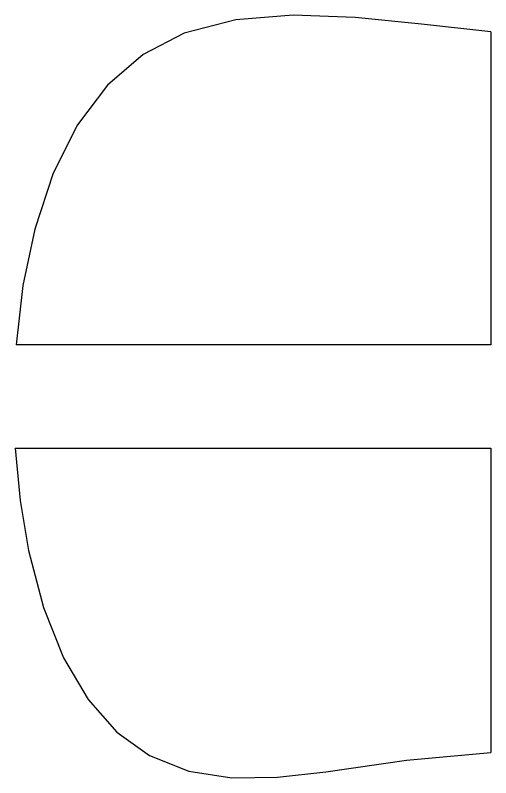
# Model space of a CAD drawing. Header units: millimetres. Extents: x -3928 to -434, y -548 to 1409.
# Drawn here: x -1403.8 to -1357.7, y 804.1 to 878 of the extents above; entities that cross this region are included whole.
import ezdxf

# ---------------------------------------------------------------- set-up
doc = ezdxf.new("R2010")
doc.units = ezdxf.units.MM
doc.header["$MEASUREMENT"] = 0
doc.layers.add('layer 1', color=7, linetype='Continuous')

msp = doc.modelspace()

# ---------------------------------------------------------------- linework, layer by layer
at = {"layer": 'layer 1', "color": 1, "lineweight": 25}
for points, knots in [([(-1357.7208, 876.4314), (-1357.7208, 876.4314), (-1364.4285, 877.1881), (-1364.4285, 877.1881), (-1364.4285, 877.1881), (-1364.4285, 877.1881), (-1370.8589, 877.816), (-1370.8589, 877.816), (-1370.8589, 877.816), (-1370.8589, 877.816), (-1376.8992, 878.045), (-1376.8992, 878.045), (-1376.8992, 878.045), (-1376.8992, 878.045), (-1382.4529, 877.615), (-1382.4529, 877.615), (-1382.4529, 877.615), (-1382.4529, 877.615), (-1387.4448, 876.3086), (-1387.4448, 876.3086), (-1387.4448, 876.3086), (-1387.4448, 876.3086), (-1391.4396, 874.2403), (-1391.4396, 874.2403), (-1391.4396, 874.2403), (-1391.4396, 874.2403), (-1394.9011, 871.2727), (-1394.9011, 871.2727), (-1394.9011, 871.2727), (-1394.9011, 871.2727), (-1397.8115, 867.4112), (-1397.8115, 867.4112), (-1397.8115, 867.4112), (-1397.8115, 867.4112), (-1400.162, 862.7182), (-1400.162, 862.7182), (-1400.162, 862.7182), (-1400.162, 862.7182), (-1401.9489, 857.3094), (-1401.9489, 857.3094), (-1401.9489, 857.3094), (-1401.9489, 857.3094), (-1403.0936, 851.8481), (-1403.0936, 851.8481), (-1403.0936, 851.8481), (-1403.0936, 851.8481), (-1403.7657, 846.0706), (-1403.7657, 846.0706)], [0, 0, 0, 0, 0.0769231, 0.0769231, 0.0769231, 0.0769231, 0.1538462, 0.1538462, 0.1538462, 0.1538462, 0.2307692, 0.2307692, 0.2307692, 0.2307692, 0.3076923, 0.3076923, 0.3076923, 0.3076923, 0.3846154, 0.3846154, 0.3846154, 0.3846154, 0.4615385, 0.4615385, 0.4615385, 0.4615385, 0.5384615, 0.5384615, 0.5384615, 0.5384615, 0.6153846, 0.6153846, 0.6153846, 0.6153846, 0.6923077, 0.6923077, 0.6923077, 0.6923077, 0.7692308, 0.7692308, 0.7692308, 0.7692308, 0.8461538, 0.8461538, 0.8461538, 0.8461538, 1, 1, 1, 1]), ([(-1403.8426, 836.0704), (-1403.8426, 836.0704), (-1403.3695, 830.9908), (-1403.3695, 830.9908), (-1403.3695, 830.9908), (-1403.3695, 830.9908), (-1402.557, 826.1405), (-1402.557, 826.1405), (-1402.557, 826.1405), (-1402.557, 826.1405), (-1401.0944, 820.5969), (-1401.0944, 820.5969), (-1401.0944, 820.5969), (-1401.0944, 820.5969), (-1399.1552, 815.7367), (-1399.1552, 815.7367), (-1399.1552, 815.7367), (-1399.1552, 815.7367), (-1396.7722, 811.6847), (-1396.7722, 811.6847), (-1396.7722, 811.6847), (-1396.7722, 811.6847), (-1393.9831, 808.5136), (-1393.9831, 808.5136), (-1393.9831, 808.5136), (-1393.9831, 808.5136), (-1390.8286, 806.2374), (-1390.8286, 806.2374), (-1390.8286, 806.2374), (-1390.8286, 806.2374), (-1387.0073, 804.7201), (-1387.0073, 804.7201), (-1387.0073, 804.7201), (-1387.0073, 804.7201), (-1382.8488, 804.0904), (-1382.8488, 804.0904), (-1382.8488, 804.0904), (-1382.8488, 804.0904), (-1378.3999, 804.155), (-1378.3999, 804.155), (-1378.3999, 804.155), (-1378.3999, 804.155), (-1373.7016, 804.6757), (-1373.7016, 804.6757), (-1373.7016, 804.6757), (-1373.7016, 804.6757), (-1365.9031, 805.806), (-1365.9031, 805.806), (-1365.9031, 805.806), (-1365.9031, 805.806), (-1357.7208, 806.5472), (-1357.7208, 806.5472)], [0, 0, 0, 0, 0.0714286, 0.0714286, 0.0714286, 0.0714286, 0.1428571, 0.1428571, 0.1428571, 0.1428571, 0.2142857, 0.2142857, 0.2142857, 0.2142857, 0.2857143, 0.2857143, 0.2857143, 0.2857143, 0.3571429, 0.3571429, 0.3571429, 0.3571429, 0.4285714, 0.4285714, 0.4285714, 0.4285714, 0.5, 0.5, 0.5, 0.5, 0.5714286, 0.5714286, 0.5714286, 0.5714286, 0.6428571, 0.6428571, 0.6428571, 0.6428571, 0.7142857, 0.7142857, 0.7142857, 0.7142857, 0.7857143, 0.7857143, 0.7857143, 0.7857143, 0.8571429, 0.8571429, 0.8571429, 0.8571429, 1, 1, 1, 1])]:
    msp.add_open_spline(points, degree=3, knots=knots, dxfattribs=at)
for points in [[(-1357.7208, 876.4314), (-1357.7208, 876.4314), (-1357.7208, 846.0706), (-1357.7208, 846.0706)], [(-1357.7208, 846.0706), (-1357.7208, 846.0706), (-1403.7657, 846.0706), (-1403.7657, 846.0706)], [(-1403.8426, 836.0704), (-1403.8426, 836.0704), (-1357.7208, 836.0704), (-1357.7208, 836.0704)], [(-1357.7208, 836.0704), (-1357.7208, 836.0704), (-1357.7208, 806.5472), (-1357.7208, 806.5472)]]:
    msp.add_open_spline(points, degree=3, dxfattribs=at)

doc.saveas('drawing.dxf')
